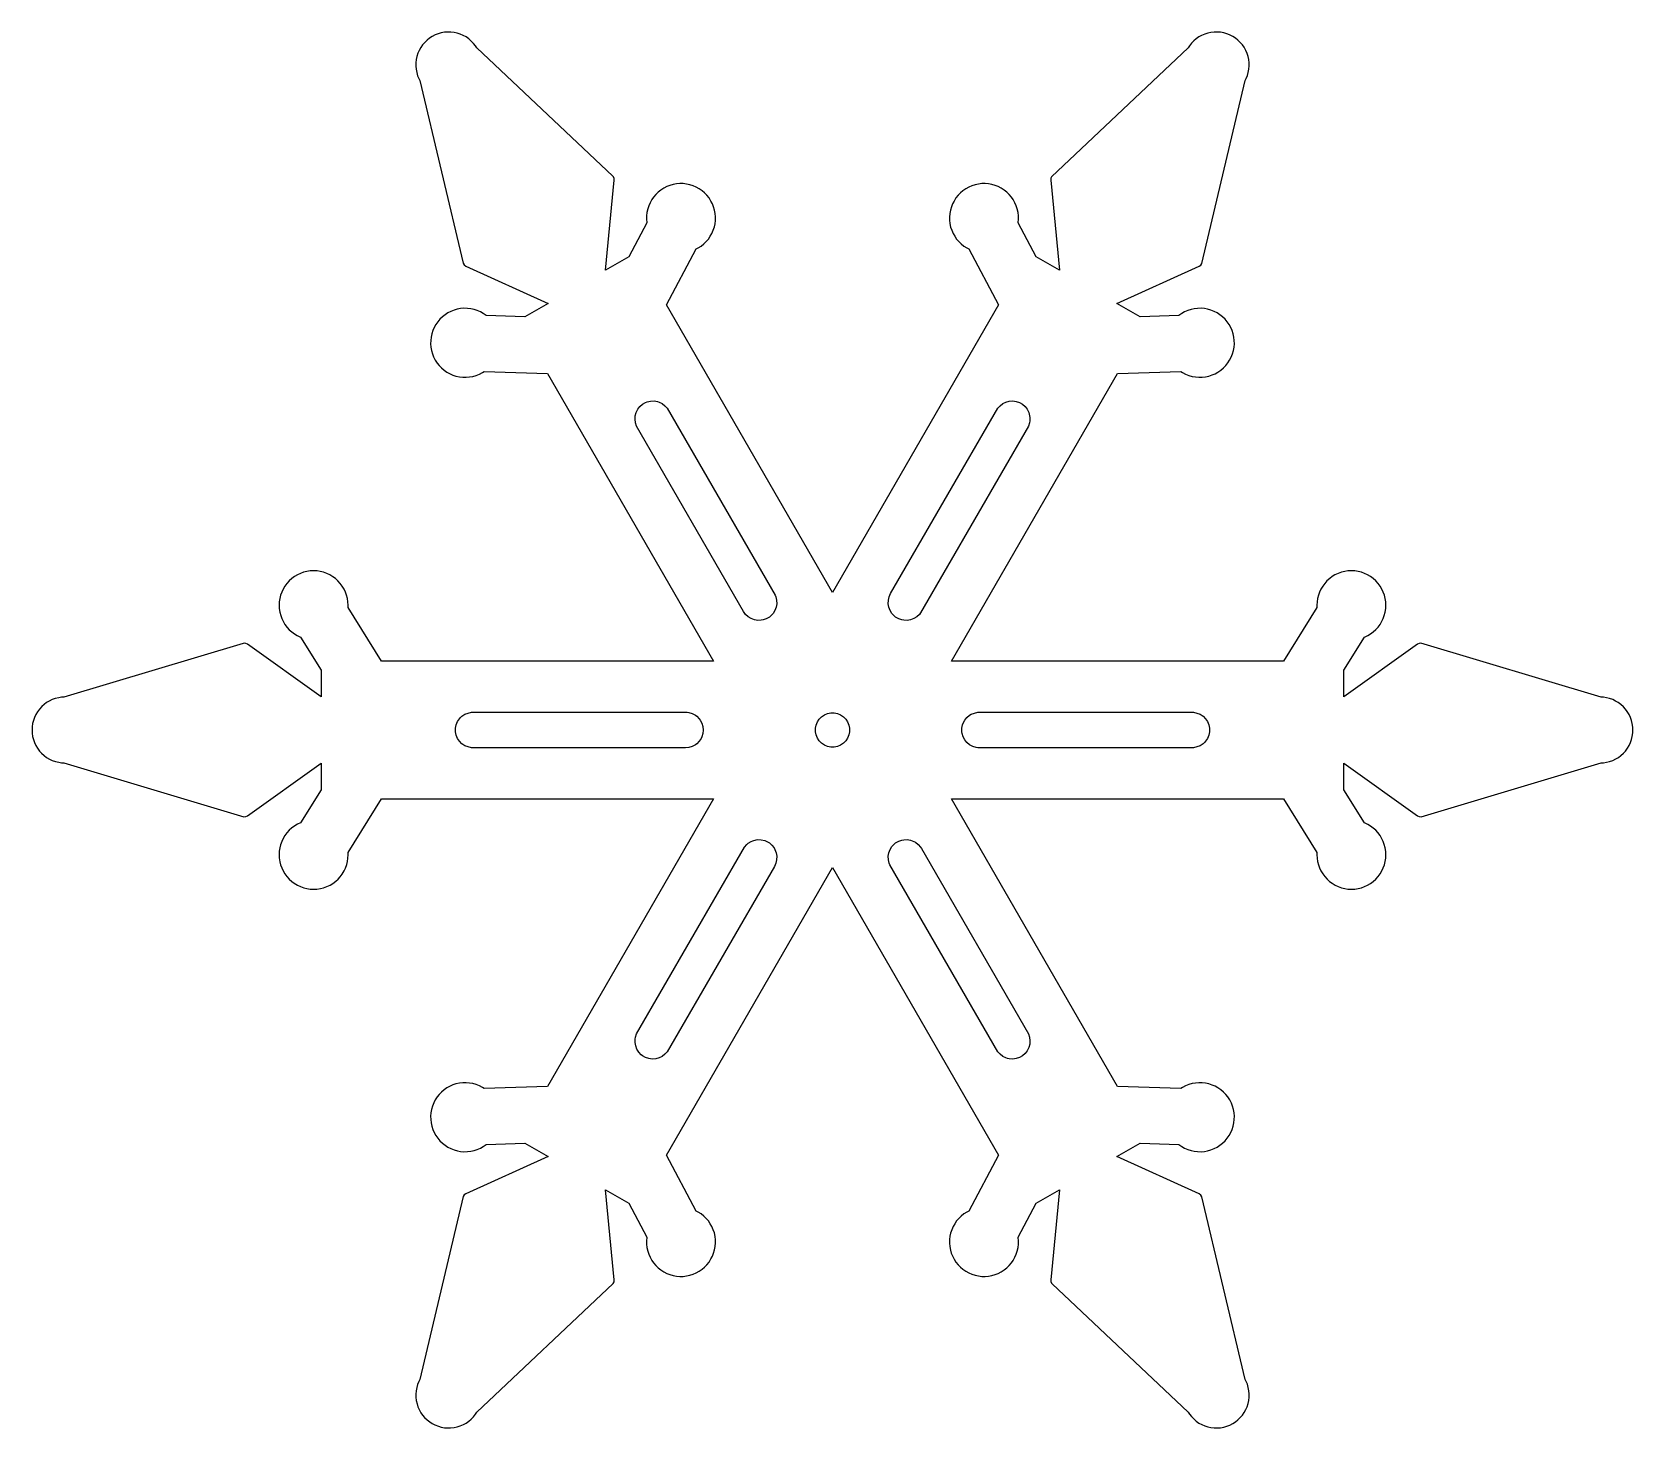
# Model space of a CAD drawing. Header units: millimetres. Extents: x -252 to 252, y -219 to 219.
import ezdxf

# ---------------------------------------------------------------- set-up
doc = ezdxf.new("R2010")
doc.units = ezdxf.units.MM
doc.layers.add('CUT_INNER', color=5, linetype='Continuous')
doc.layers.add('CUT_OUTER', color=1, linetype='Continuous')

msp = doc.modelspace()

# ---------------------------------------------------------------- linework, layer by layer
at = {"layer": 'CUT_INNER'}
for points in [[(-26.5, 35.58), (-27.3, 36.33), (-27.96, 37.25), (-61.56, 95.5), (-61.91, 96.54), (-62.05, 97.62), (-61.98, 98.72), (-61.7, 99.77), (-61.21, 100.75), (-60.54, 101.62), (-59.72, 102.35), (-58.77, 102.89), (-58.26, 103.09), (-57.2, 103.34), (-56.1, 103.38), (-55.02, 103.2), (-54.5, 103.03), (-53.52, 102.55), (-52.65, 101.88), (-51.93, 101.06), (-18.01, 42.32), (-17.81, 41.81), (-17.56, 40.74), (-17.53, 39.65), (-17.71, 38.57), (-18.09, 37.54), (-18.67, 36.61), (-19.02, 36.19), (-19.85, 35.47), (-20.8, 34.92), (-21.83, 34.57), (-22.37, 34.47), (-23.47, 34.44), (-24.55, 34.62), (-25.07, 34.78), (-25.57, 35), (-26.5, 35.58)], [(17.56, 40.74), (17.81, 41.81), (18.28, 42.84), (51.93, 101.06), (52.65, 101.88), (53.52, 102.55), (54.5, 103.03), (55.56, 103.32), (56.65, 103.39), (57.74, 103.24), (58.77, 102.89), (59.72, 102.35), (60.54, 101.62), (61.21, 100.75), (61.7, 99.77), (61.86, 99.25), (62.04, 98.17), (62.01, 97.08), (61.91, 96.54), (61.56, 95.5), (27.64, 36.76), (27.3, 36.33), (26.5, 35.58), (25.57, 35), (24.55, 34.62), (23.47, 34.44), (22.37, 34.47), (21.83, 34.57), (20.8, 34.92), (19.85, 35.47), (19.02, 36.19), (18.67, 36.61), (18.09, 37.54), (17.71, 38.57), (17.59, 39.1), (17.53, 39.65), (17.56, 40.74)], [(-44.06, -5.16), (-45.11, -5.48), (-46.24, -5.59), (-113.48, -5.56), (-114.56, -5.34), (-115.57, -4.93), (-116.48, -4.32), (-117.25, -3.54), (-117.86, -2.63), (-118.28, -1.62), (-118.49, -0.55), (-118.49, 0.55), (-118.28, 1.62), (-117.86, 2.63), (-117.25, 3.54), (-116.89, 3.95), (-116.48, 4.32), (-115.57, 4.93), (-114.56, 5.34), (-113.48, 5.56), (-45.65, 5.56), (-45.11, 5.48), (-44.06, 5.16), (-43.1, 4.64), (-42.66, 4.32), (-41.88, 3.54), (-41.56, 3.1), (-41.04, 2.14), (-40.72, 1.09), (-40.62, 0), (-40.72, -1.09), (-41.04, -2.14), (-41.28, -2.63), (-41.88, -3.54), (-42.66, -4.32), (-43.1, -4.64), (-44.06, -5.16)], [(5.37, 0.53), (5.37, -0.53), (5.17, -1.57), (4.76, -2.54), (4.17, -3.42), (3.42, -4.17), (2.54, -4.76), (1.57, -5.17), (0.53, -5.37), (-0.53, -5.37), (-1.57, -5.17), (-2.54, -4.76), (-3.42, -4.17), (-4.17, -3.42), (-4.76, -2.54), (-5.17, -1.57), (-5.37, -0.53), (-5.37, 0.53), (-5.17, 1.57), (-4.76, 2.54), (-4.17, 3.42), (-3.42, 4.17), (-2.54, 4.76), (-1.57, 5.17), (-0.53, 5.37), (0.53, 5.37), (1.57, 5.17), (2.54, 4.76), (3.42, 4.17), (4.17, 3.42), (4.76, 2.54), (5.17, 1.57), (5.37, 0.53)], [(44.58, 5.34), (45.65, 5.56), (46.24, 5.59), (113.48, 5.56), (114.56, 5.34), (115.57, 4.93), (116.48, 4.32), (117.25, 3.54), (117.86, 2.63), (118.28, 1.62), (118.49, 0.55), (118.49, -0.55), (118.28, -1.62), (117.86, -2.63), (117.25, -3.54), (116.89, -3.95), (116.48, -4.32), (115.57, -4.93), (114.56, -5.34), (113.48, -5.56), (45.65, -5.56), (45.11, -5.48), (44.06, -5.16), (43.1, -4.64), (42.25, -3.95), (41.56, -3.1), (41.04, -2.14), (40.72, -1.09), (40.64, -0.55), (40.64, 0.55), (40.86, 1.62), (41.04, 2.14), (41.56, 3.1), (42.25, 3.95), (43.1, 4.64), (43.57, 4.93), (44.58, 5.34)], [(-17.56, -40.74), (-17.81, -41.81), (-18.28, -42.84), (-51.93, -101.06), (-52.65, -101.88), (-53.52, -102.55), (-54.5, -103.03), (-55.56, -103.32), (-56.65, -103.39), (-57.74, -103.24), (-58.77, -102.89), (-59.72, -102.35), (-60.15, -102), (-60.9, -101.21), (-61.48, -100.28), (-61.86, -99.25), (-62.04, -98.17), (-62.01, -97.08), (-61.91, -96.54), (-61.56, -95.5), (-27.64, -36.76), (-26.92, -35.94), (-26.5, -35.58), (-25.57, -35), (-25.07, -34.78), (-24.01, -34.5), (-23.47, -34.44), (-22.37, -34.47), (-21.31, -34.72), (-20.8, -34.92), (-19.85, -35.47), (-19.02, -36.19), (-18.36, -37.06), (-18.09, -37.54), (-17.71, -38.57), (-17.53, -39.65), (-17.56, -40.74)], [(26.92, -35.94), (27.64, -36.76), (27.96, -37.25), (61.56, -95.5), (61.91, -96.54), (62.05, -97.62), (61.98, -98.72), (61.7, -99.77), (61.21, -100.75), (60.54, -101.62), (59.72, -102.35), (58.77, -102.89), (57.74, -103.24), (56.65, -103.39), (55.56, -103.32), (55.02, -103.2), (54.5, -103.03), (53.52, -102.55), (52.65, -101.88), (51.93, -101.06), (18.01, -42.32), (17.81, -41.81), (17.56, -40.74), (17.53, -39.65), (17.71, -38.57), (18.09, -37.54), (18.67, -36.61), (19.02, -36.19), (19.85, -35.47), (20.8, -34.92), (21.83, -34.57), (22.37, -34.47), (23.47, -34.44), (24.55, -34.62), (25.07, -34.78), (26.05, -35.27), (26.92, -35.94)]]:
    msp.add_lwpolyline(points, close=True, dxfattribs=at)
at = {"layer": 'CUT_OUTER'}
msp.add_lwpolyline([(-167.18, -29.14), (-168.2, -29.62), (-169.04, -30.13), (-170.02, -30.85), (-170.75, -31.52), (-171.47, -32.3), (-172.1, -33.16), (-172.65, -34.07), (-173.1, -35.03), (-173.46, -36.03), (-173.72, -37.07), (-173.87, -38.04), (-173.93, -39.18), (-173.88, -40.17), (-173.7, -41.37), (-173.46, -42.33), (-173.1, -43.33), (-172.65, -44.29), (-172.1, -45.2), (-171.47, -46.06), (-170.75, -46.85), (-169.96, -47.56), (-169.17, -48.15), (-168.13, -48.78), (-167.24, -49.2), (-166.16, -49.58), (-165.2, -49.81), (-164.15, -49.97), (-163.09, -50.02), (-162.1, -49.97), (-160.97, -49.81), (-159.94, -49.55), (-158.94, -49.2), (-157.91, -48.7), (-157.06, -48.19), (-156.15, -47.51), (-155.42, -46.85), (-154.76, -46.12), (-154.12, -45.27), (-153.53, -44.29), (-153.1, -43.4), (-152.69, -42.25), (-152.45, -41.3), (-152.3, -40.24), (-152.25, -39.18), (-152.28, -38.47), (-141.75, -21.62), (-37.45, -21.62), (-89.6, -111.95), (-109.45, -112.64), (-110.05, -112.26), (-111, -111.77), (-111.99, -111.38), (-113.01, -111.09), (-114.06, -110.9), (-115.12, -110.81), (-116.18, -110.83), (-117.24, -110.95), (-118.36, -111.2), (-119.29, -111.5), (-120.2, -111.89), (-121.2, -112.44), (-122.07, -113.05), (-122.94, -113.79), (-123.63, -114.5), (-124.24, -115.27), (-124.86, -116.23), (-125.35, -117.17), (-125.74, -118.16), (-126.03, -119.19), (-126.22, -120.23), (-126.31, -121.29), (-126.29, -122.36), (-126.17, -123.41), (-125.95, -124.45), (-125.62, -125.47), (-125.2, -126.44), (-124.68, -127.37), (-124.08, -128.25), (-123.39, -129.06), (-122.62, -129.8), (-121.79, -130.46), (-120.9, -131.03), (-119.95, -131.52), (-118.96, -131.91), (-117.86, -132.22), (-116.89, -132.39), (-115.91, -132.48), (-114.77, -132.46), (-113.63, -132.33), (-112.67, -132.12), (-111.66, -131.79), (-110.68, -131.37), (-109.82, -130.89), (-108.83, -130.21), (-96.68, -129.78), (-89.41, -133.98), (-115.29, -145.76), (-115.74, -146.06), (-116.09, -146.55), (-129.71, -204.03), (-130.04, -204.69), (-130.42, -205.63), (-130.69, -206.6), (-130.88, -207.6), (-130.96, -208.69), (-130.94, -209.62), (-130.83, -210.63), (-130.59, -211.7), (-130.3, -212.59), (-129.93, -213.44), (-129.36, -214.47), (-128.83, -215.24), (-128.23, -215.95), (-127.45, -216.71), (-126.59, -217.39), (-125.8, -217.89), (-124.97, -218.32), (-123.88, -218.75), (-122.98, -219.01), (-121.98, -219.19), (-120.97, -219.27), (-120.04, -219.26), (-118.88, -219.12), (-117.96, -218.92), (-117, -218.61), (-116, -218.17), (-115.18, -217.72), (-114.35, -217.14), (-113.58, -216.49), (-112.87, -215.76), (-112.24, -214.96), (-111.84, -214.34), (-68.92, -173.87), (-68.64, -173.33), (-68.58, -172.73), (-71.33, -144.42), (-64.05, -148.62), (-58.35, -159.35), (-58.45, -160.55), (-58.43, -161.54), (-58.31, -162.59), (-58.06, -163.71), (-57.76, -164.65), (-57.33, -165.62), (-56.77, -166.62), (-56.21, -167.43), (-55.58, -168.18), (-54.76, -168.98), (-53.93, -169.64), (-53.03, -170.22), (-52.09, -170.7), (-51.1, -171.09), (-50.07, -171.38), (-49.03, -171.58), (-47.97, -171.66), (-46.9, -171.64), (-45.85, -171.52), (-44.81, -171.3), (-43.79, -170.97), (-42.82, -170.55), (-41.89, -170.03), (-41.01, -169.43), (-40.2, -168.74), (-39.46, -167.98), (-38.8, -167.14), (-38.19, -166.18), (-37.74, -165.3), (-37.37, -164.39), (-37.05, -163.29), (-36.86, -162.24), (-36.78, -161.1), (-36.79, -160.12), (-36.91, -159.14), (-37.14, -158.02), (-37.47, -157.01), (-37.89, -156.03), (-38.41, -155.1), (-39.01, -154.23), (-39.7, -153.42), (-40.46, -152.68), (-41.3, -152.02), (-42.19, -151.44), (-42.83, -151.11), (-52.15, -133.57), (0, -43.24), (52.15, -133.57), (42.83, -151.11), (42.19, -151.44), (41.3, -152.02), (40.46, -152.68), (39.7, -153.42), (39.01, -154.23), (38.41, -155.1), (37.89, -156.03), (37.47, -157.01), (37.12, -158.1), (36.92, -159.06), (36.8, -160.04), (36.78, -161.18), (36.86, -162.24), (37.07, -163.37), (37.35, -164.31), (37.71, -165.23), (38.22, -166.25), (38.8, -167.14), (39.46, -167.98), (40.2, -168.74), (41.01, -169.43), (41.89, -170.03), (42.82, -170.55), (43.79, -170.97), (44.81, -171.3), (45.85, -171.52), (46.9, -171.64), (47.97, -171.66), (49.03, -171.58), (50.07, -171.38), (51.1, -171.09), (52.09, -170.7), (53.03, -170.22), (53.93, -169.64), (54.76, -168.98), (55.58, -168.18), (56.21, -167.43), (56.77, -166.62), (57.33, -165.62), (57.76, -164.65), (58.06, -163.71), (58.31, -162.59), (58.43, -161.54), (58.45, -160.55), (58.35, -159.35), (64.05, -148.62), (71.33, -144.42), (68.58, -172.73), (68.62, -173.26), (68.83, -173.75), (69.08, -174.04), (111.84, -214.34), (112.24, -214.96), (112.82, -215.7), (113.64, -216.54), (114.35, -217.14), (115.18, -217.72), (116.07, -218.21), (117, -218.61), (117.96, -218.92), (118.95, -219.14), (119.96, -219.25), (121.05, -219.27), (121.98, -219.19), (122.98, -219.01), (123.96, -218.73), (124.9, -218.36), (125.8, -217.89), (126.65, -217.34), (127.45, -216.71), (128.17, -216.01), (128.83, -215.24), (129.41, -214.4), (129.9, -213.52), (130.3, -212.59), (130.61, -211.62), (130.83, -210.63), (130.94, -209.62), (130.95, -208.53), (130.88, -207.6), (130.69, -206.6), (130.39, -205.56), (130.04, -204.69), (129.71, -204.03), (116.12, -146.62), (115.79, -146.11), (115.29, -145.76), (89.41, -133.98), (96.68, -129.78), (108.83, -130.21), (109.82, -130.89), (110.68, -131.37), (111.66, -131.79), (112.75, -132.14), (113.71, -132.34), (114.77, -132.46), (115.91, -132.48), (116.89, -132.39), (117.86, -132.22), (118.96, -131.91), (119.95, -131.52), (120.9, -131.03), (121.79, -130.46), (122.62, -129.8), (123.39, -129.06), (124.08, -128.25), (124.68, -127.37), (125.2, -126.44), (125.62, -125.47), (125.95, -124.45), (126.17, -123.41), (126.29, -122.36), (126.31, -121.29), (126.22, -120.23), (126.03, -119.19), (125.74, -118.16), (125.38, -117.25), (124.86, -116.23), (124.24, -115.27), (123.63, -114.5), (122.94, -113.79), (122.07, -113.05), (121.13, -112.4), (120.27, -111.92), (119.37, -111.53), (118.28, -111.18), (117.24, -110.95), (116.18, -110.83), (115.12, -110.81), (114.06, -110.9), (113.01, -111.09), (111.99, -111.38), (111, -111.77), (110.05, -112.26), (109.45, -112.64), (89.6, -111.95), (37.45, -21.62), (141.75, -21.62), (152.28, -38.47), (152.25, -39.18), (152.3, -40.24), (152.45, -41.3), (152.71, -42.33), (153.07, -43.33), (153.53, -44.29), (154.07, -45.2), (154.71, -46.06), (155.48, -46.9), (156.21, -47.56), (157, -48.15), (157.98, -48.74), (158.94, -49.2), (159.94, -49.55), (161.05, -49.83), (162.02, -49.97), (163.01, -50.02), (164.15, -49.97), (165.2, -49.81), (166.23, -49.55), (167.24, -49.2), (168.2, -48.74), (169.11, -48.19), (169.96, -47.56), (170.75, -46.85), (171.47, -46.06), (172.1, -45.2), (172.65, -44.29), (173.1, -43.33), (173.46, -42.33), (173.72, -41.3), (173.87, -40.24), (173.93, -39.18), (173.87, -38.12), (173.72, -37.07), (173.44, -35.96), (173.1, -35.03), (172.68, -34.14), (172.1, -33.16), (171.41, -32.24), (170.75, -31.52), (169.96, -30.8), (169.11, -30.17), (168.27, -29.66), (167.18, -29.14), (160.74, -18.84), (160.74, -10.44), (183.87, -26.97), (184.43, -27.22), (185.04, -27.25), (241.55, -10.32), (242.29, -10.28), (243.29, -10.13), (244.27, -9.88), (245.23, -9.54), (246.21, -9.07), (247.01, -8.59), (247.82, -7.98), (248.58, -7.3), (249.2, -6.61), (249.9, -5.67), (250.38, -4.87), (250.81, -3.95), (251.16, -3), (251.38, -2.09), (251.56, -0.93), (251.6, 0), (251.56, 0.93), (251.38, 2.09), (251.16, 3), (250.84, 3.88), (250.38, 4.87), (249.81, 5.8), (249.26, 6.55), (248.63, 7.25), (247.82, 7.98), (246.94, 8.63), (246.14, 9.11), (245.23, 9.54), (244.27, 9.88), (243.29, 10.13), (242.29, 10.28), (241.55, 10.32), (184.96, 27.26), (184.43, 27.22), (183.87, 26.97), (160.74, 10.44), (160.74, 18.84), (167.18, 29.14), (168.27, 29.66), (169.11, 30.17), (169.96, 30.8), (170.81, 31.57), (171.47, 32.3), (172.1, 33.16), (172.68, 34.14), (173.1, 35.03), (173.44, 35.96), (173.72, 37.07), (173.87, 38.12), (173.93, 39.18), (173.87, 40.24), (173.72, 41.3), (173.46, 42.33), (173.1, 43.33), (172.65, 44.29), (172.1, 45.2), (171.47, 46.06), (170.75, 46.85), (169.96, 47.56), (169.11, 48.19), (168.2, 48.74), (167.24, 49.2), (166.23, 49.55), (165.2, 49.81), (164.15, 49.97), (163.01, 50.02), (162.02, 49.97), (161.05, 49.83), (159.94, 49.55), (158.94, 49.2), (157.91, 48.7), (157.06, 48.19), (156.27, 47.61), (155.42, 46.85), (154.71, 46.06), (154.07, 45.2), (153.53, 44.29), (153.07, 43.33), (152.71, 42.33), (152.45, 41.3), (152.3, 40.24), (152.25, 39.18), (152.28, 38.47), (141.75, 21.62), (37.45, 21.62), (89.6, 111.95), (109.45, 112.64), (110.05, 112.26), (111, 111.77), (111.99, 111.38), (113.01, 111.09), (114.06, 110.9), (115.12, 110.81), (116.18, 110.83), (117.24, 110.95), (118.28, 111.18), (119.37, 111.53), (120.27, 111.92), (121.13, 112.4), (122.07, 113.05), (122.89, 113.73), (123.68, 114.56), (124.29, 115.33), (124.82, 116.16), (125.35, 117.17), (125.74, 118.16), (126.03, 119.19), (126.22, 120.23), (126.31, 121.29), (126.29, 122.36), (126.17, 123.41), (125.95, 124.45), (125.62, 125.47), (125.2, 126.44), (124.68, 127.37), (124.08, 128.25), (123.39, 129.06), (122.62, 129.8), (121.79, 130.46), (120.9, 131.03), (119.95, 131.52), (118.96, 131.91), (117.86, 132.22), (116.89, 132.39), (115.91, 132.48), (114.77, 132.46), (113.71, 132.34), (112.75, 132.14), (111.66, 131.79), (110.68, 131.37), (109.82, 130.89), (108.83, 130.21), (96.68, 129.78), (89.41, 133.98), (115.29, 145.76), (115.74, 146.06), (116.09, 146.55), (129.71, 204.03), (130.04, 204.69), (130.42, 205.63), (130.69, 206.6), (130.88, 207.6), (130.96, 208.69), (130.94, 209.62), (130.83, 210.63), (130.61, 211.62), (130.33, 212.51), (129.9, 213.52), (129.36, 214.47), (128.83, 215.24), (128.17, 216.01), (127.39, 216.76), (126.65, 217.34), (125.8, 217.89), (124.83, 218.39), (123.96, 218.73), (122.98, 219.01), (121.91, 219.2), (120.97, 219.27), (119.96, 219.25), (118.88, 219.12), (117.96, 218.92), (117, 218.61), (116, 218.17), (115.18, 217.72), (114.35, 217.14), (113.58, 216.49), (112.87, 215.76), (112.24, 214.96), (111.84, 214.34), (68.87, 173.81), (68.64, 173.33), (68.58, 172.73), (71.33, 144.42), (64.05, 148.62), (58.35, 159.35), (58.45, 160.55), (58.43, 161.54), (58.31, 162.59), (58.06, 163.71), (57.76, 164.65), (57.33, 165.62), (56.77, 166.62), (56.21, 167.43), (55.58, 168.18), (54.76, 168.98), (53.93, 169.64), (53.03, 170.22), (52.09, 170.7), (51.1, 171.09), (50.07, 171.38), (49.03, 171.58), (47.97, 171.66), (46.9, 171.64), (45.85, 171.52), (44.81, 171.3), (43.79, 170.97), (42.82, 170.55), (41.89, 170.03), (41.01, 169.43), (40.2, 168.74), (39.46, 167.98), (38.8, 167.14), (38.19, 166.18), (37.74, 165.3), (37.37, 164.39), (37.05, 163.29), (36.86, 162.24), (36.78, 161.1), (36.79, 160.12), (36.91, 159.14), (37.14, 158.02), (37.47, 157.01), (37.89, 156.03), (38.41, 155.1), (39.01, 154.23), (39.7, 153.42), (40.46, 152.68), (41.3, 152.02), (42.19, 151.44), (42.83, 151.11), (52.15, 133.57), (0, 43.24), (-52.15, 133.57), (-42.83, 151.11), (-42.19, 151.44), (-41.3, 152.02), (-40.46, 152.68), (-39.7, 153.42), (-39.01, 154.23), (-38.41, 155.1), (-37.89, 156.03), (-37.47, 157.01), (-37.12, 158.1), (-36.92, 159.06), (-36.8, 160.04), (-36.78, 161.18), (-36.86, 162.24), (-37.05, 163.29), (-37.37, 164.39), (-37.74, 165.3), (-38.19, 166.18), (-38.8, 167.14), (-39.46, 167.98), (-40.2, 168.74), (-41.01, 169.43), (-41.89, 170.03), (-42.82, 170.55), (-43.79, 170.97), (-44.81, 171.3), (-45.85, 171.52), (-46.9, 171.64), (-47.97, 171.66), (-49.03, 171.58), (-50.07, 171.38), (-51.1, 171.09), (-52.09, 170.7), (-53.03, 170.22), (-53.93, 169.64), (-54.76, 168.98), (-55.58, 168.18), (-56.21, 167.43), (-56.77, 166.62), (-57.33, 165.62), (-57.76, 164.65), (-58.06, 163.71), (-58.31, 162.59), (-58.43, 161.54), (-58.45, 160.55), (-58.35, 159.35), (-64.05, 148.62), (-71.33, 144.42), (-68.58, 172.73), (-68.62, 173.26), (-68.83, 173.75), (-69.08, 174.04), (-111.84, 214.34), (-112.24, 214.96), (-112.82, 215.7), (-113.64, 216.54), (-114.35, 217.14), (-115.18, 217.72), (-116.07, 218.21), (-117, 218.61), (-117.96, 218.92), (-118.95, 219.14), (-119.96, 219.25), (-121.05, 219.27), (-121.98, 219.19), (-122.98, 219.01), (-123.96, 218.73), (-124.9, 218.36), (-125.8, 217.89), (-126.65, 217.34), (-127.45, 216.71), (-128.17, 216.01), (-128.83, 215.24), (-129.41, 214.4), (-129.9, 213.52), (-130.3, 212.59), (-130.61, 211.62), (-130.83, 210.63), (-130.94, 209.62), (-130.95, 208.53), (-130.88, 207.6), (-130.69, 206.6), (-130.39, 205.56), (-130.04, 204.69), (-129.71, 204.03), (-116.12, 146.62), (-115.79, 146.11), (-115.29, 145.76), (-89.41, 133.98), (-96.68, 129.78), (-108.83, 130.21), (-109.82, 130.89), (-110.68, 131.37), (-111.66, 131.79), (-112.67, 132.12), (-113.63, 132.33), (-114.77, 132.46), (-115.83, 132.48), (-116.97, 132.38), (-117.94, 132.2), (-118.88, 131.94), (-119.95, 131.52), (-120.9, 131.03), (-121.79, 130.46), (-122.62, 129.8), (-123.39, 129.06), (-124.08, 128.25), (-124.68, 127.37), (-125.2, 126.44), (-125.62, 125.47), (-125.95, 124.45), (-126.17, 123.41), (-126.29, 122.36), (-126.31, 121.29), (-126.22, 120.23), (-126.03, 119.19), (-125.74, 118.16), (-125.38, 117.25), (-124.86, 116.23), (-124.24, 115.27), (-123.63, 114.5), (-122.94, 113.79), (-122.07, 113.05), (-121.2, 112.44), (-120.2, 111.89), (-119.29, 111.5), (-118.36, 111.2), (-117.24, 110.95), (-116.18, 110.83), (-115.12, 110.81), (-114.06, 110.9), (-113.01, 111.09), (-111.99, 111.38), (-111, 111.77), (-110.05, 112.26), (-109.45, 112.64), (-89.6, 111.95), (-37.45, 21.62), (-141.75, 21.62), (-152.28, 38.47), (-152.25, 39.18), (-152.3, 40.24), (-152.45, 41.3), (-152.71, 42.33), (-153.07, 43.33), (-153.53, 44.29), (-154.07, 45.2), (-154.71, 46.06), (-155.48, 46.9), (-156.21, 47.56), (-157, 48.15), (-157.98, 48.74), (-158.94, 49.2), (-159.94, 49.55), (-161.05, 49.83), (-162.02, 49.97), (-163.01, 50.02), (-164.15, 49.97), (-165.2, 49.81), (-166.23, 49.55), (-167.24, 49.2), (-168.2, 48.74), (-169.11, 48.19), (-169.96, 47.56), (-170.75, 46.85), (-171.47, 46.06), (-172.1, 45.2), (-172.65, 44.29), (-173.1, 43.33), (-173.46, 42.33), (-173.72, 41.3), (-173.87, 40.24), (-173.93, 39.18), (-173.87, 38.12), (-173.72, 37.07), (-173.44, 35.96), (-173.1, 35.03), (-172.68, 34.14), (-172.1, 33.16), (-171.41, 32.24), (-170.75, 31.52), (-169.96, 30.8), (-169.11, 30.17), (-168.27, 29.66), (-167.18, 29.14), (-160.74, 18.84), (-160.74, 10.44), (-183.87, 26.97), (-184.36, 27.2), (-184.89, 27.27), (-185.26, 27.2), (-241.55, 10.32), (-242.29, 10.28), (-243.21, 10.14), (-244.35, 9.86), (-245.23, 9.54), (-246.21, 9.07), (-247.01, 8.59), (-247.76, 8.03), (-248.52, 7.36), (-249.26, 6.55), (-249.86, 5.74), (-250.38, 4.87), (-250.81, 3.95), (-251.16, 3), (-251.4, 2.01), (-251.55, 1.01), (-251.6, 0), (-251.55, -1.01), (-251.4, -2.01), (-251.16, -3), (-250.84, -3.88), (-250.38, -4.87), (-249.9, -5.67), (-249.2, -6.61), (-248.58, -7.3), (-247.82, -7.98), (-247.01, -8.59), (-246.07, -9.14), (-245.23, -9.54), (-244.27, -9.88), (-243.21, -10.14), (-242.29, -10.28), (-241.55, -10.32), (-185.04, -27.25), (-184.43, -27.22), (-183.87, -26.97), (-160.74, -10.44), (-160.74, -18.84), (-167.18, -29.14)], close=True, dxfattribs=at)

doc.saveas('drawing.dxf')
